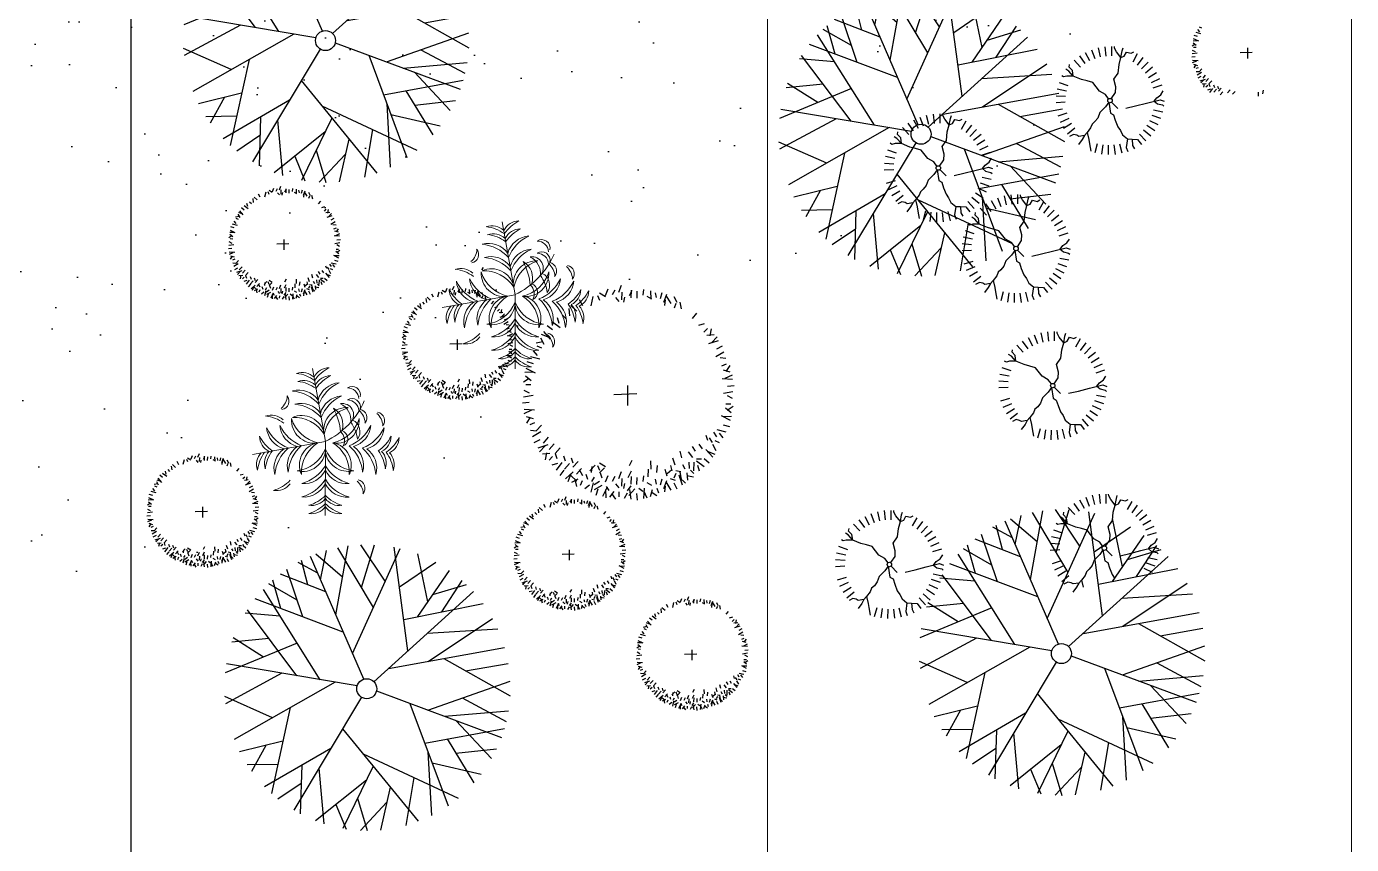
# Model space of a CAD drawing. Header units: millimetres. Extents: x 216896 to 446004, y 63591 to 243769.
# Drawn here: x 388022 to 398583, y 121542 to 128059 of the extents above; entities that cross this region are included whole.
import ezdxf

# ---------------------------------------------------------------- set-up
doc = ezdxf.new("R2010")
doc.units = ezdxf.units.MM
doc.layers.add('green', color=7, linetype='Continuous', true_color=0x45e718)
doc.layers.add('trees', color=7, linetype='Continuous', true_color=0x547000)
doc.layers.add('line pedestr', color=7, linetype='Continuous', lineweight=5, true_color=0x1c1c1c)
doc.layers.add('trees 1', color=84, linetype='Continuous', lineweight=5)

# ---------------------------------------------------------------- blocks, each defined once
blk = doc.blocks.new('A$C19F01AD3')
at = {"color": 0}
for p, q in [((-0.0951, 0.6858), (-0.3546, 0.876)), ((-0.2838, 0.5658), (-0.306, 0.8946)), ((-0.115, 0.8195), (-0.2202, 0.9202)), ((-0.1988, 0.7618), (-0.1968, 0.9257)), ((-0.0031, 0.0658), (-0.1325, 0.9375)), ((-0.108, 0.7723), (-0.021, 0.9474)), ((0.0363, 0.7514), (-0.0938, 0.9425)), ((-0.071, 0.5232), (0.1249, 0.9402)), ((0.181, 0.5052), (0.0552, 0.9465)), ((0.1385, 0.654), (0.2952, 0.9022)), ((0.301, 0.652), (0.208, 0.9258)), ((-0.2806, 0.1368), (-0.4886, 0.8076)), ((-0.2916, 0.6819), (-0.4443, 0.8332)), ((-0.4103, 0.6563), (-0.4126, 0.8497)), ((-0.03, 0.2473), (0.4513, 0.8357)), ((0.3268, 0.1707), (0.4151, 0.8542)), ((-0.4229, 0.2018), (-0.6254, 0.7049)), ((-0.0528, 0.4005), (-0.5569, 0.7611)), ((0.5367, 0.4481), (0.5546, 0.7713)), ((-0.4267, 0.6081), (-0.6446, 0.6871)), ((0.3812, 0.5917), (0.6555, 0.6877)), ((-0.5373, 0.486), (-0.7796, 0.5255)), ((-0.6028, 0.3777), (-0.7624, 0.5507)), ((0.4472, 0.3719), (0.7276, 0.6108)), ((0.6097, 0.3613), (0.7917, 0.5249)), ((0.5807, 0.4856), (0.8119, 0.4929)), ((-0.365, 0.4089), (-0.8738, 0.3422)), ((-0.0562, 0.0344), (-0.8508, 0.3971)), ((0.0573, 0.0325), (0.8437, 0.4357)), ((0.3536, 0.3779), (0.8849, 0.3435)), ((-0.5139, 0.2433), (-0.9254, 0.1458)), ((-0.6488, -0.0235), (-0.9173, 0.1921)), ((0.4377, 0.069), (0.9199, 0.2325)), ((0.4811, 0.2498), (0.9352, 0.1575)), ((-0.1907, 0.0958), (-0.9302, -0.0968)), ((0.172, 0.0913), (0.9473, 0.0262)), ((-0.5188, 0.0103), (-0.7855, -0.5045)), ((0.542, 0.0602), (0.8997, -0.2902)), ((-0.0477, -0.0455), (-0.672, -0.6476)), ((0.0581, -0.031), (0.7736, -0.5391)), ((0.6596, -0.055), (0.9435, -0.0799)), ((0.2499, -0.1672), (0.3177, -0.8824)), ((-0.6229, -0.1906), (-0.9163, -0.1848)), ((-0.7388, -0.1883), (-0.8739, -0.3298)), ((-0.222, -0.2136), (0.1006, -0.9308)), ((0.3513, -0.2392), (0.9255, -0.1961)), ((0.592, -0.2211), (0.8318, -0.4462)), ((-0.6952, -0.3301), (-0.8913, -0.2802)), ((-0.3305, -0.3182), (-0.818, -0.4501)), ((0.4467, -0.307), (0.8642, -0.3812)), ((-0.5445, -0.3761), (-0.6362, -0.6828)), ((-0.4398, -0.4237), (-0.5037, -0.7859)), ((-0.1346, -0.408), (0.3943, -0.8517)), ((0.5127, -0.3538), (0.6746, -0.6569)), ((-0.5789, -0.4913), (-0.7533, -0.5512)), ((-0.0916, -0.5036), (-0.3906, -0.8481)), ((0.282, -0.5056), (0.1962, -0.9162)), ((0.2761, -0.4442), (0.8082, -0.4868)), ((0.4264, -0.4562), (0.5216, -0.7817)), ((-0.1578, -0.5799), (-0.5512, -0.7532)), ((0.2893, -0.5824), (0.5833, -0.7377)), ((0.4576, -0.5627), (0.7241, -0.6029)), ((-0.393, -0.6835), (-0.3705, -0.8571)), ((-0.2452, -0.6806), (-0.2392, -0.9032)), ((-0.0184, -0.6664), (-0.1536, -0.922)), ((0.1476, -0.6448), (0.0156, -0.9355)), ((-0.0657, -0.756), (-0.2808, -0.8909))]:
    blk.add_line(p, q, dxfattribs=at)
blk.add_circle((0, 0), 0.0659, dxfattribs=at)
blk = doc.blocks.new('plant22')
at = {"layer": 'trees 1'}
for p in [(0.051, 0.588), (-0.588, 0.051), (-0.153, -0.57)]:
    blk.add_line(p, (0, 0), dxfattribs=at)
for centre, radius, start, end in [((-0.071, 0.447), 0.136, 31.29, 94.6243), ((-0.195, 0.298), 0.307, 39.0763, 68.3794), ((0.244, 0.259), 0.307, 101.6207, 130.9237), ((0.148, 0.428), 0.136, 75.3757, 138.7101), ((-0.338, 0.478), 0.148, 296.7894, 340.382), ((-0.264, 0.402), 0.0679, 266.2525, 25.258), ((-0.257, 0.159), 0.316, 26.3712, 70.0366), ((-0.148, 0.268), 0.189, 20.2489, 90.3937), ((-0.201, 0.234), 0.307, 39.0763, 68.3794), ((-0.077, 0.383), 0.136, 31.29, 94.6243), ((0.281, 0.112), 0.316, 99.9635, 143.6288), ((0.192, 0.238), 0.189, 79.6063, 149.7511), ((0.238, 0.195), 0.307, 101.6207, 130.9237), ((0.142, 0.364), 0.136, 75.3757, 138.7101), ((-0.397, 0.183), 0.136, 31.29, 94.6243), ((-0.521, 0.034), 0.307, 39.0763, 68.3794), ((-0.157, 0.161), 0.189, 20.2489, 90.3937), ((-0.266, 0.052), 0.316, 26.3712, 70.0366), ((0.183, 0.131), 0.189, 79.6063, 149.7511), ((0.301, 0.304), 0.0673, 332.0578, 107.8533), ((0.254, 0.277), 0.0945, 350.1845, 73.654), ((-0.238, 0.192), 0.189, 169.6063, 239.7511), ((-0.112, 0.281), 0.316, 189.9635, 233.6288), ((-0.131, 0.183), 0.189, 169.6063, 239.7511), ((-0.005, 0.271), 0.316, 189.9635, 233.6288), ((-0.039, 0.186), 0.184, 161.3654, 261.5741), ((0.065, 0.254), 0.278, 181.8122, 243.3336), ((-0.177, 0.071), 0.184, 358.426, 98.6346), ((-0.261, -0.02), 0.278, 16.6665, 78.1878), ((-0.116, 0.627), 0.637, 280.4772, 321.6585), ((0.186, 0.039), 0.184, 71.3654, 171.5741), ((0.254, -0.065), 0.278, 91.8122, 153.3336), ((0.271, 0.005), 0.316, 99.9635, 143.6288), ((0.022, 0.132), 0.153, 326.4477, 44.3673), ((-0.354, 0.125), 0.498, 350.4008, 13.1391), ((0.098, 0.148), 0.147, 338.7537, 49.0971), ((0.185, 0.17), 0.0904, 303.8744, 83.9763), ((0.276, 0.211), 0.0673, 332.0578, 107.8533), ((0.229, 0.184), 0.0945, 350.1845, 73.654), ((-0.364, 0.142), 0.136, 165.3757, 228.7101), ((-0.195, 0.238), 0.307, 191.6207, 220.9237), ((0.187, 0.03), 0.103, 309.9866, 49.4034), ((0.2, 0.087), 0.148, 349.618, 33.2107), ((0.303, 0.115), 0.0679, 304.742, 63.7476), ((0.33, 0.029), 0.148, 349.618, 33.2107), ((0.433, 0.057), 0.0679, 304.742, 63.7476), ((-0.446, -0.071), 0.136, 121.29, 184.6243), ((-0.296, -0.195), 0.307, 129.0763, 158.3794), ((-0.383, -0.077), 0.136, 121.29, 184.6243), ((-0.234, -0.201), 0.307, 129.0763, 158.3794), ((-0.268, -0.148), 0.189, 110.2489, 180.3937), ((-0.159, -0.257), 0.316, 116.3712, 160.0366), ((-0.161, -0.157), 0.189, 110.2489, 180.3937), ((-0.052, -0.266), 0.316, 116.3712, 160.0366), ((-0.071, -0.177), 0.184, 88.426, 188.6346), ((0.02, -0.261), 0.278, 106.6665, 168.1878), ((0.071, 0.252), 0.278, 266.6665, 328.1878), ((0.127, 0.142), 0.184, 248.426, 348.6346), ((0.115, -0.008), 0.0664, 279.2258, 60.1279), ((0.061, -0.009), 0.0921, 315.4398, 33.6694), ((0.14, 0.232), 0.316, 276.3712, 320.0366), ((0.205, 0.093), 0.189, 270.2489, 340.3937), ((-0.04, -0.01), 0.295, 352.5759, 20.8942), ((-0.239, 0.108), 0.278, 261.8122, 323.3336), ((-0.19, -0.006), 0.184, 241.3654, 341.5741), ((0.162, -0.1), 0.184, 168.426, 268.6346), ((0.261, -0.026), 0.278, 186.6665, 248.1878), ((-0.148, -0.216), 0.278, 341.8122, 43.3336), ((-0.027, -0.188), 0.184, 321.3654, 61.5741), ((-0.088, -0.257), 0.316, 349.9635, 33.6288), ((0.061, -0.217), 0.189, 329.6063, 39.7511), ((0.238, 0.187), 0.316, 276.3712, 320.0366), ((0.302, 0.047), 0.189, 270.2489, 340.3937), ((0.288, 0.109), 0.307, 289.0763, 318.3794), ((0.386, -0.059), 0.136, 281.29, 344.6243), ((-0.268, 0.042), 0.316, 269.9635, 313.6288), ((0.253, -0.098), 0.316, 196.3712, 240.0366), ((0.009, -0.302), 0.316, 349.9635, 33.6288), ((0.158, -0.262), 0.189, 329.6063, 39.7511), ((0.102, -0.291), 0.307, 351.6207, 20.9237), ((0.293, -0.258), 0.136, 325.3757, 28.7101), ((0.346, 0.082), 0.307, 289.0763, 318.3794), ((0.16, -0.318), 0.307, 351.6207, 20.9237), ((0.444, -0.086), 0.136, 281.29, 344.6243), ((-0.509, 0.037), 0.307, 271.6207, 300.9237), ((-0.444, -0.146), 0.136, 245.3757, 308.7101), ((-0.296, -0.062), 0.316, 269.9635, 313.6288), ((-0.203, -0.098), 0.189, 249.6063, 319.7511), ((0.225, -0.202), 0.316, 196.3712, 240.0366), ((0.127, -0.186), 0.189, 190.2489, 260.3937), ((0.351, -0.285), 0.136, 325.3757, 28.7101), ((-0.231, -0.201), 0.189, 249.6063, 319.7511), ((-0.268, -0.151), 0.307, 271.6207, 300.9237), ((0.157, -0.265), 0.307, 209.0763, 238.3794), ((0.099, -0.29), 0.189, 190.2489, 260.3937), ((0.04, -0.452), 0.148, 349.618, 33.2107), ((0.143, -0.424), 0.0679, 304.742, 63.7476), ((-0.285, -0.214), 0.307, 271.6207, 300.9237), ((-0.22, -0.396), 0.136, 245.3757, 308.7101), ((-0.203, -0.333), 0.136, 245.3757, 308.7101), ((-0.008, -0.453), 0.136, 201.29, 264.6243), ((0.14, -0.328), 0.307, 209.0763, 238.3794), ((0.009, -0.39), 0.136, 201.29, 264.6243)]:
    blk.add_arc(centre, radius, start, end, dxfattribs=at)
blk = doc.blocks.new('arbor2')
at = {"color": 0}
for p, q in [((0.0347, 0.449), (0.0173, 0.4257)), ((0.0933, 0.45), (0.0739, 0.4243)), ((-0.168, 0.3753), (-0.178, 0.3935)), ((-0.1458, 0.4137), (-0.1508, 0.3835)), ((-0.1338, 0.4234), (-0.1154, 0.3942)), ((-0.0858, 0.4092), (-0.0919, 0.4366)), ((-0.0337, 0.4362), (-0.0532, 0.4009)), ((-0.0109, 0.4122), (-0.0132, 0.4328)), ((-0.0029, 0.4442), (0.0167, 0.4223)), ((0.0617, 0.4386), (0.0458, 0.4212)), ((0.0573, 0.4078), (0.0663, 0.3875)), ((0.0879, 0.4222), (0.0785, 0.3914)), ((0.0942, 0.399), (0.085, 0.3801)), ((0.1157, 0.4006), (0.1329, 0.4188)), ((0.1285, 0.4207), (0.1191, 0.3898)), ((0.151, 0.41), (0.1426, 0.3821)), ((0.1799, 0.4095), (0.171, 0.3876)), ((0.2064, 0.3959), (0.1988, 0.3623)), ((-0.2858, 0.3386), (-0.2576, 0.3187)), ((-0.253, 0.3081), (-0.2722, 0.3474)), ((-0.236, 0.3439), (-0.2521, 0.3669)), ((-0.2024, 0.3442), (-0.2274, 0.3757)), ((-0.2012, 0.3625), (-0.2019, 0.3875)), ((0.1863, 0.379), (0.2017, 0.363)), ((0.224, 0.3833), (0.2218, 0.3625)), ((0.2511, 0.3761), (0.2379, 0.3535)), ((0.2685, 0.3644), (0.2468, 0.3344)), ((0.2563, 0.3441), (0.2475, 0.3207)), ((0.2644, 0.3606), (0.2755, 0.3218)), ((0.2956, 0.348), (0.3018, 0.3206)), ((-0.3159, 0.3095), (-0.2866, 0.3078)), ((-0.299, 0.2812), (-0.3152, 0.2941)), ((-0.2931, 0.3251), (-0.2862, 0.2953)), ((0.2854, 0.3011), (0.2984, 0.3174)), ((0.3137, 0.3181), (0.3121, 0.2887)), ((-0.3498, 0.2261), (-0.3735, 0.2411)), ((-0.3188, 0.2393), (-0.3541, 0.2588)), ((-0.3248, 0.2566), (-0.335, 0.2794)), ((0.3481, 0.2381), (0.3711, 0.2543)), ((-0.4105, 0.1637), (-0.3827, 0.1734)), ((-0.3954, 0.1869), (-0.3776, 0.162)), ((-0.3938, 0.2022), (-0.3601, 0.1945)), ((-0.3518, 0.1866), (-0.3846, 0.2155)), ((0.3667, 0.2034), (0.3918, 0.2041)), ((0.3796, 0.1701), (0.3978, 0.1802)), ((0.4122, 0.175), (0.3995, 0.1485)), ((-0.3984, 0.1115), (-0.4166, 0.1287)), ((-0.384, 0.1441), (-0.4039, 0.1498)), ((0.3869, 0.1173), (0.4305, 0.1201)), ((0.4179, 0.1479), (0.3878, 0.1529)), ((0.4276, 0.136), (0.3984, 0.1176)), ((-0.4098, 0.0738), (-0.4375, 0.0785)), ((-0.3863, 0.0977), (-0.4263, 0.1023)), ((0.4008, 0.0568), (0.4396, 0.0679)), ((0.4134, 0.0879), (0.4408, 0.0941)), ((-0.442, -0.0071), (-0.4201, 0.0125)), ((-0.4413, 0.0348), (-0.4073, 0.0406)), ((-0.3966, 0.0364), (-0.438, 0.0506)), ((-0.4369, 0.02), (-0.411, 0.0039)), ((0.0385, -0.0091), (-0.056, 0.0132)), ((0.0096, 0.0359), (-0.0121, -0.0451)), ((0.4164, 0.0131), (0.4371, 0.0154)), ((0.4173, 0.0487), (0.4407, 0.0398)), ((0.4484, 0.005), (0.4265, -0.0145)), ((-0.4109, -0.0507), (-0.4343, -0.0419)), ((-0.41, -0.0152), (-0.4307, -0.0174)), ((-0.3846, -0.0322), (-0.4117, -0.0497)), ((0.403, -0.0385), (0.4444, -0.0527)), ((0.4477, -0.0369), (0.4137, -0.0427)), ((0.4433, -0.0221), (0.4174, -0.006)), ((-0.407, -0.09), (-0.4344, -0.0962)), ((-0.3944, -0.0588), (-0.4332, -0.0699)), ((-0.37, -0.0888), (-0.3971, -0.1064)), ((0.3927, -0.0998), (0.4327, -0.1044)), ((0.4162, -0.0758), (0.4439, -0.0806)), ((-0.3805, -0.1194), (-0.4241, -0.1222)), ((-0.4212, -0.138), (-0.392, -0.1196)), ((-0.4115, -0.15), (-0.3814, -0.155)), ((-0.4058, -0.177), (-0.3931, -0.1506)), ((-0.3527, -0.1214), (-0.3797, -0.139)), ((-0.333, -0.1453), (-0.3601, -0.1628)), ((-0.3601, -0.1628), (-0.3586, -0.185)), ((0.4018, -0.1889), (0.384, -0.1641)), ((0.4169, -0.1658), (0.3891, -0.1755)), ((0.3904, -0.1461), (0.4103, -0.1519)), ((0.4048, -0.1136), (0.423, -0.1307)), ((-0.3732, -0.1722), (-0.3914, -0.1822)), ((-0.3603, -0.2054), (-0.3854, -0.2062)), ((-0.342, -0.2066), (-0.3736, -0.2317)), ((-0.3119, -0.2192), (-0.3389, -0.2368)), ((-0.3277, -0.1808), (-0.3262, -0.203)), ((-0.2748, -0.2198), (-0.3019, -0.2374)), ((-0.2987, -0.1979), (-0.2972, -0.22)), ((0.3582, -0.1886), (0.391, -0.2176)), ((0.4002, -0.2043), (0.3665, -0.1966)), ((-0.3417, -0.2402), (-0.3647, -0.2564)), ((-0.306, -0.2572), (-0.3453, -0.2765)), ((-0.3365, -0.29), (-0.3165, -0.2618)), ((-0.3194, -0.2693), (-0.301, -0.2985)), ((-0.2687, -0.2525), (-0.2957, -0.27)), ((-0.2713, -0.2835), (-0.2775, -0.2561)), ((-0.2092, -0.2529), (-0.2363, -0.2705)), ((-0.2321, -0.2796), (-0.2232, -0.2562)), ((-0.1741, -0.2747), (-0.2004, -0.2894)), ((-0.1965, -0.2804), (-0.1988, -0.2598)), ((-0.1885, -0.2484), (-0.1689, -0.2704)), ((-0.0699, -0.2921), (-0.0527, -0.2739)), ((0.2749, -0.2523), (0.2764, -0.2744)), ((0.2856, -0.2669), (0.2928, -0.2894)), ((0.3091, -0.2484), (0.3163, -0.2709)), ((0.3252, -0.2413), (0.3605, -0.2609)), ((0.3312, -0.2587), (0.3414, -0.2815)), ((0.3562, -0.2282), (0.3799, -0.2432)), ((-0.3229, -0.2974), (-0.2932, -0.2904)), ((-0.3073, -0.3202), (-0.3057, -0.2908)), ((-0.279, -0.3032), (-0.292, -0.3194)), ((-0.2545, -0.329), (-0.2773, -0.3393)), ((-0.2575, -0.2803), (-0.256, -0.3024)), ((-0.2371, -0.3231), (-0.2566, -0.3583)), ((-0.2259, -0.3012), (-0.241, -0.3157)), ((-0.2097, -0.3241), (-0.2344, -0.333)), ((-0.1969, -0.2903), (-0.1954, -0.3124)), ((-0.1688, -0.3103), (-0.1862, -0.3335)), ((-0.1418, -0.3206), (-0.1576, -0.3381)), ((-0.1101, -0.3092), (-0.1295, -0.335)), ((-0.0697, -0.3177), (-0.0893, -0.3405)), ((0.0023, -0.3282), (-0.0072, -0.3591)), ((0.0208, -0.2967), (0.0132, -0.3304)), ((0.0432, -0.3224), (0.0325, -0.3505)), ((0.1144, -0.3076), (0.1161, -0.3399)), ((0.1508, -0.2882), (0.1504, -0.3182)), ((0.1843, -0.3013), (0.1958, -0.328)), ((0.2068, -0.2831), (0.214, -0.3055)), ((0.2369, -0.2818), (0.2441, -0.3043)), ((0.2594, -0.3102), (0.2786, -0.3495)), ((0.2922, -0.3407), (0.264, -0.3208)), ((0.2995, -0.3272), (0.2926, -0.2974)), ((0.3054, -0.2832), (0.3216, -0.2962)), ((-0.2039, -0.3443), (-0.2399, -0.3533)), ((-0.224, -0.354), (-0.239, -0.3777)), ((-0.1844, -0.356), (-0.2133, -0.3889)), ((-0.2, -0.398), (-0.1924, -0.3643)), ((-0.1873, -0.3518), (-0.1816, -0.372)), ((-0.1847, -0.3996), (-0.1599, -0.3818)), ((-0.1616, -0.4147), (-0.1713, -0.387)), ((-0.1419, -0.3882), (-0.1477, -0.4082)), ((-0.1461, -0.3515), (-0.1371, -0.3717)), ((-0.1155, -0.337), (-0.1249, -0.3678)), ((-0.1093, -0.3603), (-0.1184, -0.3791)), ((-0.0862, -0.3763), (-0.1064, -0.3931)), ((-0.0956, -0.3905), (-0.1001, -0.4305)), ((-0.075, -0.3386), (-0.0844, -0.3694)), ((-0.0525, -0.3493), (-0.0609, -0.3771)), ((-0.0235, -0.3498), (-0.0325, -0.3716)), ((-0.0171, -0.3802), (-0.0017, -0.3962)), ((0.0205, -0.3759), (0.0184, -0.3968)), ((0.0477, -0.3831), (0.0345, -0.4058)), ((0.0702, -0.3462), (0.0718, -0.3752)), ((0.0753, -0.3657), (0.0981, -0.3554)), ((0.0826, -0.3899), (0.1, -0.4017)), ((0.0975, -0.3367), (0.0966, -0.3603)), ((0.0998, -0.3915), (0.1128, -0.3753)), ((0.114, -0.3632), (0.1339, -0.3729)), ((0.1216, -0.3847), (0.1243, -0.4284)), ((0.1281, -0.3745), (0.1265, -0.4039)), ((0.1479, -0.3462), (0.153, -0.3666)), ((0.1522, -0.4157), (0.1572, -0.3856)), ((0.1758, -0.3437), (0.1712, -0.3695)), ((0.1744, -0.3774), (0.1844, -0.3956)), ((0.1962, -0.3488), (0.186, -0.3844)), ((0.2076, -0.3646), (0.2083, -0.3896)), ((0.2088, -0.3463), (0.2338, -0.3778)), ((0.211, -0.3382), (0.2314, -0.3432)), ((0.2424, -0.346), (0.2586, -0.3689)), ((-0.1093, -0.4026), (-0.1265, -0.4208)), ((-0.0739, -0.3933), (-0.1046, -0.414)), ((-0.0716, -0.4141), (-0.0764, -0.4417)), ((-0.0557, -0.3947), (-0.0434, -0.4117)), ((-0.0343, -0.4008), (-0.0484, -0.4422)), ((-0.0327, -0.4456), (-0.0385, -0.4115)), ((-0.0179, -0.4412), (-0.0017, -0.4152)), ((0.0093, -0.4463), (-0.0103, -0.4243)), ((0.0173, -0.4143), (0.0196, -0.4349)), ((0.0651, -0.3948), (0.0433, -0.4248)), ((0.0529, -0.4151), (0.044, -0.4385)), ((0.061, -0.3987), (0.0721, -0.4374)), ((0.0922, -0.4112), (0.0983, -0.4386)), ((0.1402, -0.4254), (0.1218, -0.3962)), ((0.1792, -0.41), (0.1527, -0.3973))]:
    blk.add_line(p, q, dxfattribs=at)

msp = doc.modelspace()

# ---------------------------------------------------------------- hatches: boundary and pattern name
at = {"layer": 'trees'}
h = msp.add_hatch(dxfattribs=at)
h.set_pattern_fill('AR-SAND', color=256, scale=800, angle=-13.3582, style=0)
h.set_pattern_definition([(24.1418192, (-254361296.3, 15354406.2), (307.104099, 1511.3975627), [0, -1216, 0, -1360, 0, -1300]), (354.1418192, (-254361296.3, 15354406.2), (1899.13399, 1869.525503), [0, -656, 0, -1096, 0, -420]), (314.1418192, (-254362253.6, 15354633.5), (2424.956389, -571.182904), [0, -400, 0, -1440, 0, -1880]), (304.1418192, (-254362253.6, 15354633.5), (2502.057127, 127.520706), [0, -200, 0, -944, 0, -1080])])
edge = h.paths.add_edge_path()
edge.add_arc((392471, 131627), 5790, -13.3582, 346.6418)
h = msp.add_hatch(dxfattribs=at)
h.set_pattern_fill('AR-SAND', color=256, scale=800, angle=-13.3582, style=0)
h.set_pattern_definition([(24.1418192, (-254365702.9, 15352080.1), (307.104099, 1511.3975627), [0, -1216, 0, -1360, 0, -1300]), (354.1418192, (-254365702.9, 15352080), (1899.13399, 1869.525503), [0, -656, 0, -1096, 0, -420]), (314.1418192, (-254366660.3, 15352307.4), (2424.956389, -571.182904), [0, -400, 0, -1440, 0, -1880]), (304.1418192, (-254366660.3, 15352307.4), (2502.057127, 127.520706), [0, -200, 0, -944, 0, -1080])])
edge = h.paths.add_edge_path()
edge.add_arc((388064, 129301), 5790, -13.3582, 346.6418)
h = msp.add_hatch(dxfattribs=at)
h.set_pattern_fill('AR-SAND', color=256, scale=800, angle=-13.3582, style=0)
h.set_pattern_definition([(24.1418192, (-254368993.2, 15351418), (307.104099, 1511.3975627), [0, -1216, 0, -1360, 0, -1300]), (354.1418192, (-254368993.2, 15351418), (1899.13399, 1869.525503), [0, -656, 0, -1096, 0, -420]), (314.1418192, (-254369950.6, 15351645.4), (2424.956389, -571.182904), [0, -400, 0, -1440, 0, -1880]), (304.1418192, (-254369950.6, 15351645.4), (2502.057127, 127.520706), [0, -200, 0, -944, 0, -1080])])
edge = h.paths.add_edge_path()
edge.add_arc((384774, 128639), 5790, -13.3582, 346.6418)

# ---------------------------------------------------------------- linework, layer by layer
at = {"layer": 'green'}
for p, q in [((388853, 134143), (388853, 121143)), ((396616, 127898), (396625, 127824)), ((396670, 127900), (396669, 127825)), ((396694, 127886), (396693, 127899)), ((396372, 127792), (396423, 127736)), ((396415, 127825), (396458, 127764)), ((396461, 127853), (396496, 127787)), ((396511, 127874), (396537, 127804)), ((396563, 127890), (396580, 127817)), ((396709, 127857), (396694, 127886)), ((396745, 127812), (396709, 127857)), ((396730, 127756), (396745, 127812)), ((396745, 127812), (396754, 127864)), ((396745, 127812), (396772, 127823)), ((396754, 127864), (396762, 127888)), ((396772, 127823), (396790, 127855)), ((396790, 127855), (396826, 127846)), ((396826, 127846), (396848, 127856)), ((396876, 127841), (396839, 127776)), ((396921, 127811), (396876, 127751)), ((396329, 127704), (396307, 127718)), ((396365, 127663), (396329, 127704)), ((396333, 127735), (396336, 127756)), ((396358, 127708), (396333, 127735)), ((396365, 127663), (396358, 127708)), ((396689, 127639), (396723, 127688)), ((396723, 127688), (396730, 127756)), ((396962, 127775), (396910, 127721)), ((396998, 127735), (396940, 127688)), ((397029, 127690), (396965, 127651)), ((396252, 127614), (396323, 127590)), ((396288, 127657), (396275, 127666)), ((396313, 127663), (396288, 127657)), ((396365, 127663), (396313, 127663)), ((396430, 127636), (396365, 127663)), ((396475, 127625), (396430, 127636)), ((396520, 127612), (396475, 127625)), ((396574, 127544), (396520, 127612)), ((396705, 127578), (396689, 127639)), ((397053, 127642), (396985, 127611)), ((397072, 127591), (397000, 127569)), ((396229, 127508), (396304, 127503)), ((396237, 127562), (396311, 127547)), ((396622, 127517), (396574, 127544)), ((396647, 127483), (396622, 127517)), ((396668, 127484), (396703, 127533)), ((396703, 127533), (396705, 127578)), ((396950, 127449), (397058, 127476)), ((397010, 127464), (397031, 127492)), ((397031, 127492), (397063, 127515)), ((397058, 127476), (397089, 127464)), ((397063, 127515), (397083, 127546)), ((396228, 127454), (396302, 127458)), ((396245, 127347), (396316, 127370)), ((396576, 127373), (396561, 127330)), ((396622, 127418), (396576, 127373)), ((396648, 127455), (396622, 127418)), ((396648, 127455), (396662, 127368)), ((396671, 127457), (396721, 127407)), ((396784, 127409), (396862, 127427)), ((396862, 127427), (396950, 127449)), ((397079, 127377), (397006, 127392)), ((397010, 127464), (397036, 127443)), ((397036, 127443), (397076, 127434)), ((397076, 127434), (397087, 127424)), ((395046, 127288), (395090, 127227)), ((395093, 127316), (395128, 127250)), ((395142, 127337), (395169, 127267)), ((395194, 127353), (395212, 127280)), ((395248, 127361), (395256, 127287)), ((395302, 127363), (395301, 127288)), ((395325, 127349), (395324, 127362)), ((395341, 127320), (395325, 127349)), ((395377, 127275), (395341, 127320)), ((395361, 127219), (395377, 127275)), ((395377, 127275), (395386, 127327)), ((395377, 127275), (395404, 127286)), ((395386, 127327), (395394, 127351)), ((395404, 127286), (395422, 127318)), ((395422, 127318), (395458, 127309)), ((395458, 127309), (395479, 127320)), ((395508, 127304), (395471, 127239)), ((395553, 127274), (395508, 127214)), ((396263, 127297), (396332, 127328)), ((396288, 127248), (396352, 127288)), ((396516, 127280), (396504, 127251)), ((396538, 127301), (396516, 127280)), ((396561, 127330), (396538, 127301)), ((396662, 127368), (396687, 127355)), ((396687, 127355), (396700, 127312)), ((396700, 127312), (396721, 127260)), ((397016, 127228), (396953, 127269)), ((397043, 127275), (396976, 127308)), ((397064, 127325), (396994, 127349)), ((394960, 127167), (394938, 127181)), ((394996, 127126), (394960, 127167)), ((394965, 127198), (394968, 127219)), ((394990, 127171), (394965, 127198)), ((394996, 127126), (394990, 127171)), ((395004, 127255), (395054, 127199)), ((395354, 127151), (395361, 127219)), ((395594, 127238), (395542, 127184)), ((395630, 127198), (395571, 127151)), ((396319, 127204), (396377, 127251)), ((396367, 127199), (396336, 127183)), ((396394, 127193), (396367, 127199)), ((396410, 127184), (396394, 127193)), ((396437, 127159), (396408, 127119)), ((396455, 127190), (396410, 127184)), ((396455, 127190), (396437, 127159)), ((396475, 127215), (396455, 127190)), ((396504, 127251), (396475, 127215)), ((396475, 127215), (396489, 127159)), ((396489, 127159), (396495, 127125)), ((396721, 127260), (396741, 127231)), ((396741, 127231), (396759, 127195)), ((396759, 127195), (396797, 127163)), ((396797, 127163), (396788, 127096)), ((396797, 127163), (396835, 127161)), ((396835, 127161), (396878, 127159)), ((396835, 127161), (396838, 127111)), ((396878, 127159), (396909, 127119)), ((396945, 127147), (396894, 127202)), ((396983, 127185), (396926, 127234)), ((394884, 127077), (394955, 127053)), ((394920, 127120), (394906, 127129)), ((394945, 127126), (394920, 127120)), ((394996, 127126), (394945, 127126)), ((395062, 127099), (394996, 127126)), ((395107, 127088), (395062, 127099)), ((395152, 127075), (395107, 127088)), ((395206, 127007), (395152, 127075)), ((395321, 127102), (395354, 127151)), ((395336, 127041), (395321, 127102)), ((395660, 127153), (395596, 127114)), ((395685, 127105), (395617, 127074)), ((395703, 127054), (395632, 127032)), ((396495, 127125), (396505, 127066)), ((396540, 127055), (396559, 127127)), ((396593, 127043), (396603, 127117)), ((396646, 127038), (396647, 127113)), ((396701, 127040), (396692, 127115)), ((396754, 127049), (396736, 127122)), ((396788, 127096), (396800, 127062)), ((396838, 127111), (396853, 127085)), ((394861, 126971), (394935, 126966)), ((394869, 127025), (394942, 127010)), ((395253, 126980), (395206, 127007)), ((395279, 126946), (395253, 126980)), ((395300, 126947), (395334, 126996)), ((395334, 126996), (395336, 127041)), ((395642, 126927), (395663, 126955)), ((395663, 126955), (395694, 126978)), ((395694, 126978), (395714, 127009)), ((394859, 126917), (394934, 126921)), ((395253, 126881), (395208, 126836)), ((395280, 126918), (395253, 126881)), ((395280, 126918), (395294, 126831)), ((395302, 126920), (395352, 126870)), ((395415, 126872), (395494, 126890)), ((395494, 126890), (395582, 126912)), ((395582, 126912), (395690, 126939)), ((395711, 126840), (395638, 126855)), ((395642, 126927), (395667, 126906)), ((395667, 126906), (395708, 126897)), ((395690, 126939), (395721, 126927)), ((395708, 126897), (395719, 126887)), ((394876, 126811), (394948, 126833)), ((394895, 126760), (394963, 126791)), ((394920, 126712), (394983, 126751)), ((395147, 126743), (395136, 126714)), ((395170, 126764), (395147, 126743)), ((395192, 126793), (395170, 126764)), ((395208, 126836), (395192, 126793)), ((395294, 126831), (395318, 126818)), ((395318, 126818), (395332, 126775)), ((395332, 126775), (395352, 126723)), ((395675, 126738), (395607, 126771)), ((395696, 126788), (395625, 126812)), ((394950, 126667), (395009, 126714)), ((394999, 126662), (394968, 126646)), ((395026, 126656), (394999, 126662)), ((395041, 126647), (395026, 126656)), ((395086, 126653), (395041, 126647)), ((395086, 126653), (395068, 126622)), ((395107, 126678), (395086, 126653)), ((395136, 126714), (395107, 126678)), ((395107, 126678), (395120, 126622)), ((395352, 126723), (395372, 126694)), ((395372, 126694), (395390, 126658)), ((395390, 126658), (395429, 126626)), ((395576, 126610), (395526, 126665)), ((395614, 126649), (395557, 126697)), ((395647, 126691), (395585, 126732)), ((395666, 126645), (395709, 126584)), ((395712, 126673), (395747, 126607)), ((395762, 126695), (395789, 126625)), ((395814, 126710), (395831, 126637)), ((395867, 126719), (395876, 126644)), ((395921, 126721), (395920, 126646)), ((395945, 126707), (395944, 126719)), ((395960, 126677), (395945, 126707)), ((395996, 126632), (395960, 126677)), ((395981, 126576), (395996, 126632)), ((395996, 126632), (396005, 126684)), ((395996, 126632), (396023, 126644)), ((396005, 126684), (396013, 126708)), ((396023, 126644), (396041, 126675)), ((396041, 126675), (396077, 126666)), ((396077, 126666), (396099, 126677)), ((396127, 126662), (396091, 126596)), ((396172, 126631), (396128, 126571)), ((395068, 126622), (395039, 126582)), ((395120, 126622), (395127, 126588)), ((395127, 126588), (395137, 126529)), ((395171, 126518), (395191, 126590)), ((395224, 126506), (395234, 126581)), ((395278, 126501), (395279, 126576)), ((395332, 126503), (395324, 126578)), ((395386, 126512), (395368, 126585)), ((395429, 126626), (395420, 126559)), ((395420, 126559), (395432, 126525)), ((395429, 126626), (395467, 126624)), ((395467, 126624), (395510, 126622)), ((395467, 126624), (395469, 126575)), ((395469, 126575), (395484, 126548)), ((395510, 126622), (395540, 126582)), ((395580, 126524), (395558, 126539)), ((395616, 126484), (395580, 126524)), ((395584, 126556), (395587, 126576)), ((395609, 126529), (395584, 126556)), ((395616, 126484), (395609, 126529)), ((395623, 126612), (395674, 126557)), ((395974, 126509), (395981, 126576)), ((396213, 126596), (396161, 126542)), ((396249, 126555), (396191, 126508)), ((395503, 126434), (395574, 126410)), ((395539, 126477), (395526, 126486)), ((395564, 126484), (395539, 126477)), ((395616, 126484), (395564, 126484)), ((395681, 126457), (395616, 126484)), ((395726, 126445), (395681, 126457)), ((395771, 126432), (395726, 126445)), ((395825, 126364), (395771, 126432)), ((395940, 126459), (395974, 126509)), ((395956, 126398), (395940, 126459)), ((396280, 126511), (396216, 126471)), ((396304, 126462), (396236, 126431)), ((395480, 126329), (395555, 126323)), ((395488, 126382), (395562, 126367)), ((395873, 126337), (395825, 126364)), ((395899, 126304), (395873, 126337)), ((395920, 126304), (395954, 126353)), ((395954, 126353), (395956, 126398)), ((396323, 126412), (396251, 126389)), ((396261, 126285), (396282, 126313)), ((396282, 126313), (396314, 126335)), ((396314, 126335), (396334, 126366)), ((395479, 126275), (395553, 126278)), ((395873, 126238), (395828, 126193)), ((395899, 126275), (395873, 126238)), ((395899, 126275), (395913, 126189)), ((395922, 126277), (395972, 126227)), ((396035, 126229), (396113, 126247)), ((396113, 126247), (396201, 126270)), ((396201, 126270), (396309, 126297)), ((396330, 126197), (396257, 126212)), ((396261, 126285), (396287, 126263)), ((396287, 126263), (396327, 126254)), ((396309, 126297), (396340, 126284)), ((396327, 126254), (396338, 126244)), ((395496, 126168), (395567, 126190)), ((395514, 126117), (395583, 126148)), ((395539, 126069), (395603, 126108)), ((395789, 126121), (395767, 126101)), ((395812, 126150), (395789, 126121)), ((395828, 126193), (395812, 126150)), ((395913, 126189), (395938, 126175)), ((395938, 126175), (395951, 126132)), ((395951, 126132), (395972, 126081)), ((396294, 126095), (396227, 126128)), ((396315, 126145), (396245, 126169)), ((395570, 126024), (395628, 126071)), ((395618, 126020), (395587, 126003)), ((395645, 126013), (395618, 126020)), ((395661, 126004), (395645, 126013)), ((395706, 126011), (395661, 126004)), ((395706, 126011), (395688, 125979)), ((395726, 126035), (395706, 126011)), ((395755, 126072), (395726, 126035)), ((395726, 126035), (395740, 125979)), ((395767, 126101), (395755, 126072)), ((395972, 126081), (395992, 126051)), ((395992, 126051), (396010, 126015)), ((396010, 126015), (396048, 125984)), ((396196, 125967), (396145, 126023)), ((396234, 126006), (396177, 126054)), ((396267, 126049), (396204, 126090)), ((395688, 125979), (395659, 125939)), ((395740, 125979), (395746, 125945)), ((395746, 125945), (395756, 125887)), ((395791, 125875), (395810, 125948)), ((395844, 125864), (395854, 125938)), ((395897, 125859), (395898, 125934)), ((395952, 125861), (395943, 125935)), ((396005, 125869), (395987, 125942)), ((396048, 125984), (396039, 125916)), ((396039, 125916), (396051, 125883)), ((396048, 125984), (396086, 125981)), ((396086, 125981), (396129, 125979)), ((396086, 125981), (396089, 125932)), ((396089, 125932), (396104, 125905)), ((396129, 125979), (396160, 125939)), ((396005, 125581), (396040, 125515)), ((396054, 125603), (396081, 125533)), ((396106, 125618), (396124, 125545)), ((396160, 125627), (396168, 125552)), ((396214, 125629), (396213, 125554)), ((396237, 125615), (396236, 125627)), ((396253, 125585), (396237, 125615)), ((396289, 125540), (396253, 125585)), ((396289, 125540), (396298, 125592)), ((396298, 125592), (396306, 125616)), ((396316, 125552), (396334, 125583)), ((396334, 125583), (396370, 125574)), ((396370, 125574), (396391, 125585)), ((395877, 125464), (395880, 125484)), ((395916, 125520), (395966, 125465)), ((395958, 125553), (396002, 125492)), ((396266, 125417), (396273, 125484)), ((396273, 125484), (396289, 125540)), ((396289, 125540), (396316, 125552)), ((396420, 125570), (396383, 125504)), ((396465, 125539), (396420, 125479)), ((396506, 125504), (396454, 125450)), ((395832, 125385), (395818, 125394)), ((395857, 125392), (395832, 125385)), ((395872, 125432), (395850, 125447)), ((395908, 125392), (395857, 125392)), ((395908, 125392), (395872, 125432)), ((395902, 125437), (395877, 125464)), ((395908, 125392), (395902, 125437)), ((395974, 125365), (395908, 125392)), ((396019, 125353), (395974, 125365)), ((396233, 125367), (396266, 125417)), ((396248, 125306), (396233, 125367)), ((396542, 125463), (396483, 125416)), ((396572, 125419), (396508, 125379)), ((396597, 125370), (396529, 125339)), ((395781, 125290), (395854, 125275)), ((395796, 125342), (395867, 125318)), ((396064, 125340), (396019, 125353)), ((396118, 125272), (396064, 125340)), ((396165, 125245), (396118, 125272)), ((396212, 125212), (396246, 125261)), ((396246, 125261), (396248, 125306)), ((396615, 125320), (396544, 125297)), ((396606, 125243), (396626, 125274)), ((395771, 125183), (395846, 125186)), ((395773, 125237), (395847, 125231)), ((396191, 125212), (396165, 125245)), ((396192, 125183), (396165, 125146)), ((396192, 125183), (396206, 125097)), ((396214, 125185), (396264, 125135)), ((396327, 125137), (396406, 125155)), ((396406, 125155), (396494, 125178)), ((396494, 125178), (396602, 125205)), ((396554, 125193), (396575, 125221)), ((396554, 125193), (396579, 125171)), ((396575, 125221), (396606, 125243)), ((396579, 125171), (396620, 125162)), ((396602, 125205), (396633, 125192)), ((396620, 125162), (396631, 125152)), ((395789, 125076), (395860, 125098)), ((395807, 125025), (395875, 125056)), ((396104, 125058), (396082, 125029)), ((396120, 125101), (396104, 125058)), ((396165, 125146), (396120, 125101)), ((396206, 125097), (396230, 125083)), ((396230, 125083), (396244, 125040)), ((396608, 125053), (396537, 125077)), ((396623, 125105), (396550, 125120)), ((395832, 124977), (395896, 125016)), ((395862, 124932), (395921, 124979)), ((396019, 124944), (395999, 124919)), ((396048, 124980), (396019, 124944)), ((396019, 124944), (396032, 124887)), ((396059, 125009), (396048, 124980)), ((396082, 125029), (396059, 125009)), ((396244, 125040), (396264, 124989)), ((396264, 124989), (396284, 124959)), ((396284, 124959), (396302, 124923)), ((396526, 124914), (396469, 124962)), ((396559, 124957), (396497, 124998)), ((396587, 125004), (396519, 125036)), ((395911, 124928), (395880, 124911)), ((395938, 124921), (395911, 124928)), ((395954, 124912), (395938, 124921)), ((395981, 124887), (395951, 124847)), ((395999, 124919), (395954, 124912)), ((395999, 124919), (395981, 124887)), ((396032, 124887), (396039, 124853)), ((396039, 124853), (396049, 124795)), ((396083, 124783), (396103, 124856)), ((396136, 124772), (396147, 124846)), ((396190, 124767), (396191, 124842)), ((396244, 124769), (396236, 124843)), ((396298, 124777), (396280, 124850)), ((396302, 124923), (396341, 124892)), ((396341, 124892), (396332, 124824)), ((396341, 124892), (396379, 124889)), ((396379, 124889), (396422, 124887)), ((396379, 124889), (396381, 124840)), ((396381, 124840), (396396, 124813)), ((396422, 124887), (396452, 124847)), ((396488, 124875), (396438, 124931)), ((396332, 124824), (396344, 124791)), ((396465, 124308), (396492, 124238)), ((396517, 124324), (396535, 124251)), ((396571, 124332), (396579, 124258)), ((396625, 124334), (396624, 124259)), ((396648, 124320), (396647, 124333)), ((396664, 124291), (396648, 124320)), ((396709, 124298), (396716, 124322)), ((394858, 124202), (394867, 124128)), ((394912, 124204), (394911, 124129)), ((394936, 124190), (394935, 124203)), ((396326, 124226), (396377, 124170)), ((396369, 124259), (396412, 124198)), ((396416, 124287), (396451, 124221)), ((396700, 124246), (396664, 124291)), ((396684, 124190), (396700, 124246)), ((396700, 124246), (396709, 124298)), ((396700, 124246), (396727, 124257)), ((396727, 124257), (396745, 124289)), ((396745, 124289), (396781, 124280)), ((396781, 124280), (396802, 124290)), ((396831, 124275), (396794, 124210)), ((396876, 124245), (396831, 124185)), ((396916, 124209), (396864, 124155)), ((394614, 124095), (394665, 124040)), ((394657, 124129), (394700, 124068)), ((394703, 124156), (394738, 124090)), ((394753, 124178), (394779, 124108)), ((394805, 124193), (394822, 124121)), ((394951, 124161), (394936, 124190)), ((394987, 124116), (394951, 124161)), ((394972, 124059), (394987, 124116)), ((394987, 124116), (394996, 124168)), ((394987, 124116), (395014, 124127)), ((394996, 124168), (395004, 124191)), ((395014, 124127), (395032, 124159)), ((395032, 124159), (395068, 124150)), ((395068, 124150), (395090, 124160)), ((395118, 124145), (395081, 124080)), ((395163, 124115), (395118, 124055)), ((396243, 124091), (396229, 124100)), ((396267, 124097), (396243, 124091)), ((396283, 124138), (396261, 124152)), ((396319, 124097), (396267, 124097)), ((396319, 124097), (396283, 124138)), ((396288, 124169), (396291, 124190)), ((396312, 124142), (396288, 124169)), ((396319, 124097), (396312, 124142)), ((396385, 124070), (396319, 124097)), ((396643, 124073), (396677, 124122)), ((396677, 124122), (396684, 124190)), ((396952, 124169), (396894, 124122)), ((396983, 124124), (396919, 124085)), ((394571, 124008), (394549, 124022)), ((394607, 123967), (394571, 124008)), ((394575, 124039), (394578, 124060)), ((394600, 124012), (394575, 124039)), ((394607, 123967), (394600, 124012)), ((394931, 123942), (394965, 123992)), ((394965, 123992), (394972, 124059)), ((395204, 124079), (395152, 124025)), ((395240, 124038), (395182, 123992)), ((395271, 123994), (395207, 123955)), ((396192, 123996), (396265, 123981)), ((396207, 124048), (396277, 124024)), ((396430, 124059), (396385, 124070)), ((396475, 124046), (396430, 124059)), ((396529, 123978), (396475, 124046)), ((396659, 124012), (396643, 124073)), ((396657, 123967), (396659, 124012)), ((397008, 124076), (396940, 124045)), ((397026, 124025), (396955, 124003)), ((394494, 123918), (394565, 123893)), ((394530, 123960), (394517, 123970)), ((394555, 123967), (394530, 123960)), ((394607, 123967), (394555, 123967)), ((394672, 123940), (394607, 123967)), ((394717, 123929), (394672, 123940)), ((394762, 123915), (394717, 123929)), ((394816, 123848), (394762, 123915)), ((394947, 123881), (394931, 123942)), ((395295, 123946), (395227, 123915)), ((395314, 123895), (395242, 123873)), ((396182, 123888), (396257, 123892)), ((396183, 123942), (396258, 123937)), ((396576, 123951), (396529, 123978)), ((396602, 123917), (396576, 123951)), ((396602, 123889), (396576, 123852)), ((396602, 123889), (396616, 123802)), ((396623, 123918), (396657, 123967)), ((396625, 123891), (396675, 123841)), ((396905, 123883), (397013, 123910)), ((396964, 123898), (396986, 123926)), ((396964, 123898), (396990, 123877)), ((396986, 123926), (397017, 123949)), ((397013, 123910), (397044, 123898)), ((397017, 123949), (397037, 123980)), ((394471, 123812), (394546, 123806)), ((394479, 123865), (394553, 123851)), ((394864, 123821), (394816, 123848)), ((394890, 123787), (394864, 123821)), ((394910, 123788), (394945, 123836)), ((394945, 123836), (394947, 123881)), ((395192, 123753), (395300, 123780)), ((395252, 123768), (395273, 123796)), ((395273, 123796), (395305, 123818)), ((395300, 123780), (395331, 123767)), ((395305, 123818), (395325, 123850)), ((396199, 123782), (396271, 123804)), ((396531, 123807), (396515, 123764)), ((396576, 123852), (396531, 123807)), ((396616, 123802), (396641, 123789)), ((396641, 123789), (396655, 123746)), ((396738, 123843), (396817, 123861)), ((396817, 123861), (396905, 123883)), ((397019, 123759), (396948, 123783)), ((397034, 123811), (396960, 123826)), ((396990, 123877), (397031, 123868)), ((397031, 123868), (397041, 123858)), ((394470, 123758), (394544, 123762)), ((394487, 123651), (394558, 123673)), ((394818, 123676), (394803, 123634)), ((394864, 123722), (394818, 123676)), ((394890, 123759), (394864, 123722)), ((394890, 123759), (394904, 123672)), ((394913, 123760), (394963, 123710)), ((395026, 123713), (395104, 123731)), ((395104, 123731), (395192, 123753)), ((395321, 123681), (395248, 123696)), ((395252, 123768), (395278, 123746)), ((395278, 123746), (395318, 123737)), ((395318, 123737), (395329, 123728)), ((396218, 123731), (396286, 123762)), ((396243, 123683), (396306, 123722)), ((396273, 123638), (396331, 123685)), ((396459, 123685), (396430, 123649)), ((396470, 123714), (396459, 123685)), ((396493, 123735), (396470, 123714)), ((396515, 123764), (396493, 123735)), ((396655, 123746), (396675, 123694)), ((396675, 123694), (396695, 123665)), ((396998, 123709), (396930, 123742)), ((394505, 123600), (394574, 123631)), ((394530, 123552), (394594, 123591)), ((394758, 123584), (394746, 123555)), ((394780, 123604), (394758, 123584)), ((394803, 123634), (394780, 123604)), ((394904, 123672), (394929, 123658)), ((394929, 123658), (394942, 123616)), ((394942, 123616), (394963, 123564)), ((395258, 123532), (395195, 123573)), ((395285, 123579), (395218, 123612)), ((395306, 123629), (395236, 123653)), ((396321, 123633), (396291, 123617)), ((396348, 123627), (396321, 123633)), ((396364, 123618), (396348, 123627)), ((396391, 123593), (396362, 123553)), ((396409, 123624), (396364, 123618)), ((396409, 123624), (396391, 123593)), ((396430, 123649), (396409, 123624)), ((396430, 123649), (396443, 123593)), ((394561, 123508), (394619, 123555)), ((394609, 123503), (394578, 123487)), ((394636, 123496), (394609, 123503)), ((394652, 123487), (394636, 123496)), ((394679, 123462), (394650, 123422)), ((394697, 123494), (394652, 123487)), ((394697, 123494), (394679, 123462)), ((394717, 123519), (394697, 123494)), ((394746, 123555), (394717, 123519)), ((394717, 123519), (394731, 123462)), ((394731, 123462), (394737, 123429)), ((394963, 123564), (394983, 123535)), ((394983, 123535), (395001, 123499)), ((395001, 123499), (395039, 123467)), ((395039, 123467), (395030, 123399)), ((395039, 123467), (395077, 123465)), ((395077, 123465), (395120, 123462)), ((395077, 123465), (395080, 123415)), ((395120, 123462), (395151, 123422)), ((395187, 123451), (395136, 123506)), ((395225, 123489), (395168, 123538)), ((394737, 123429), (394747, 123370)), ((394782, 123359), (394801, 123431)), ((394835, 123347), (394845, 123421)), ((394888, 123342), (394889, 123417)), ((394943, 123344), (394934, 123418)), ((394996, 123353), (394978, 123425)), ((395030, 123399), (395042, 123366)), ((395080, 123415), (395095, 123388))]:
    msp.add_line(p, q, dxfattribs=at)
for centre in [(396658, 127469), (395290, 126932), (395909, 126290), (396202, 125198), (396613, 123903), (394900, 123773)]:
    msp.add_circle(centre, 17.7, dxfattribs=at)
at = {"layer": 'line pedestr'}
msp.add_line((393929, 135944), (393929, 114684), dxfattribs=at)
msp.add_lwpolyline([(398583, 76232), (398583, 149232)], dxfattribs=at)
at = {"layer": 'trees'}
for p, q in [((397383, 128001), (397344, 128010)), ((397373, 128016), (397357, 128035)), ((397391, 128046), (397372, 128055)), ((397314, 127904), (397338, 127921)), ((397320, 127945), (397354, 127947)), ((397322, 127930), (397346, 127911)), ((397365, 127941), (397325, 127961)), ((397356, 127980), (397329, 127988)), ((397338, 127817), (397310, 127815)), ((397354, 127847), (397314, 127841)), ((397339, 127857), (397317, 127869)), ((397344, 127892), (397324, 127892)), ((397792, 127853), (397695, 127850)), ((397753, 127889), (397753, 127805)), ((397360, 127785), (397317, 127788)), ((397317, 127772), (397349, 127786)), ((397325, 127758), (397355, 127749)), ((397328, 127731), (397344, 127755)), ((397361, 127731), (397341, 127724)), ((397369, 127697), (397344, 127699)), ((397387, 127693), (397352, 127672)), ((397389, 127721), (397368, 127698)), ((397383, 127660), (397358, 127647)), ((397416, 127638), (397375, 127624)), ((397382, 127610), (397405, 127635)), ((397394, 127601), (397424, 127604)), ((397418, 127671), (397397, 127647)), ((397406, 127576), (397412, 127605)), ((397443, 127644), (397422, 127620)), ((397437, 127589), (397422, 127575)), ((397469, 127626), (397447, 127602)), ((397447, 127602), (397454, 127581)), ((397483, 127593), (397490, 127572)), ((397515, 127584), (397522, 127563)), ((397458, 127560), (397434, 127553)), ((397476, 127564), (397452, 127532)), ((397508, 127560), (397487, 127536)), ((397544, 127569), (397522, 127545)), ((397558, 127539), (397537, 127515)), ((397616, 127554), (397594, 127530)), ((397656, 127542), (397634, 127521)), ((397840, 127536), (397839, 127503)), ((397878, 127552), (397875, 127522))]:
    msp.add_line(p, q, dxfattribs=at)

# ---------------------------------------------------------------- block references
at = {"layer": 'green'}
for name, p, xscale, yscale, zscale, rotation in [('A$C19F01AD3', (390405, 127947), 1210.070298431674, 1210.070298431674, 1210.070298431674, 14.99999999998812), ('A$C19F01AD3', (395152, 127201), 1210.070298431674, 1210.070298431674, 1210.070298431674, 14.99999999998812), ('arbor2', (390074, 126326), 1000, 1000, 1000, 14.99999999998732), ('plant22', (391916, 125922), 1000, 1000, 1000, 14.99999999998732), ('arbor2', (392812, 125129), 1889.019404625307, 1889.019404625307, 1889.019404625307, 14.99999999998728), ('arbor2', (391454, 125529), 1000, 1000, 1000, 14.99999999998732), ('plant22', (390404, 124753), 1000, 1000, 1000, 14.99999999998732), ('arbor2', (389424, 124195), 1000, 1000, 1000, 14.99999999998732), ('A$C19F01AD3', (396271, 123063), 1210.070298431674, 1210.070298431674, 1210.070298431674, 14.99999999998812), ('arbor2', (392348, 123853), 1000, 1000, 1000, 14.99999999998732), ('A$C19F01AD3', (390734, 122783), 1210.070298431674, 1210.070298431674, 1210.070298431674, 14.99999999998812), ('arbor2', (393325, 123057), 1000, 1000, 1000, 14.99999999998732)]:
    msp.add_blockref(name, p, dxfattribs=dict(at, xscale=xscale, yscale=yscale, zscale=zscale, rotation=rotation))

doc.saveas('drawing.dxf')
